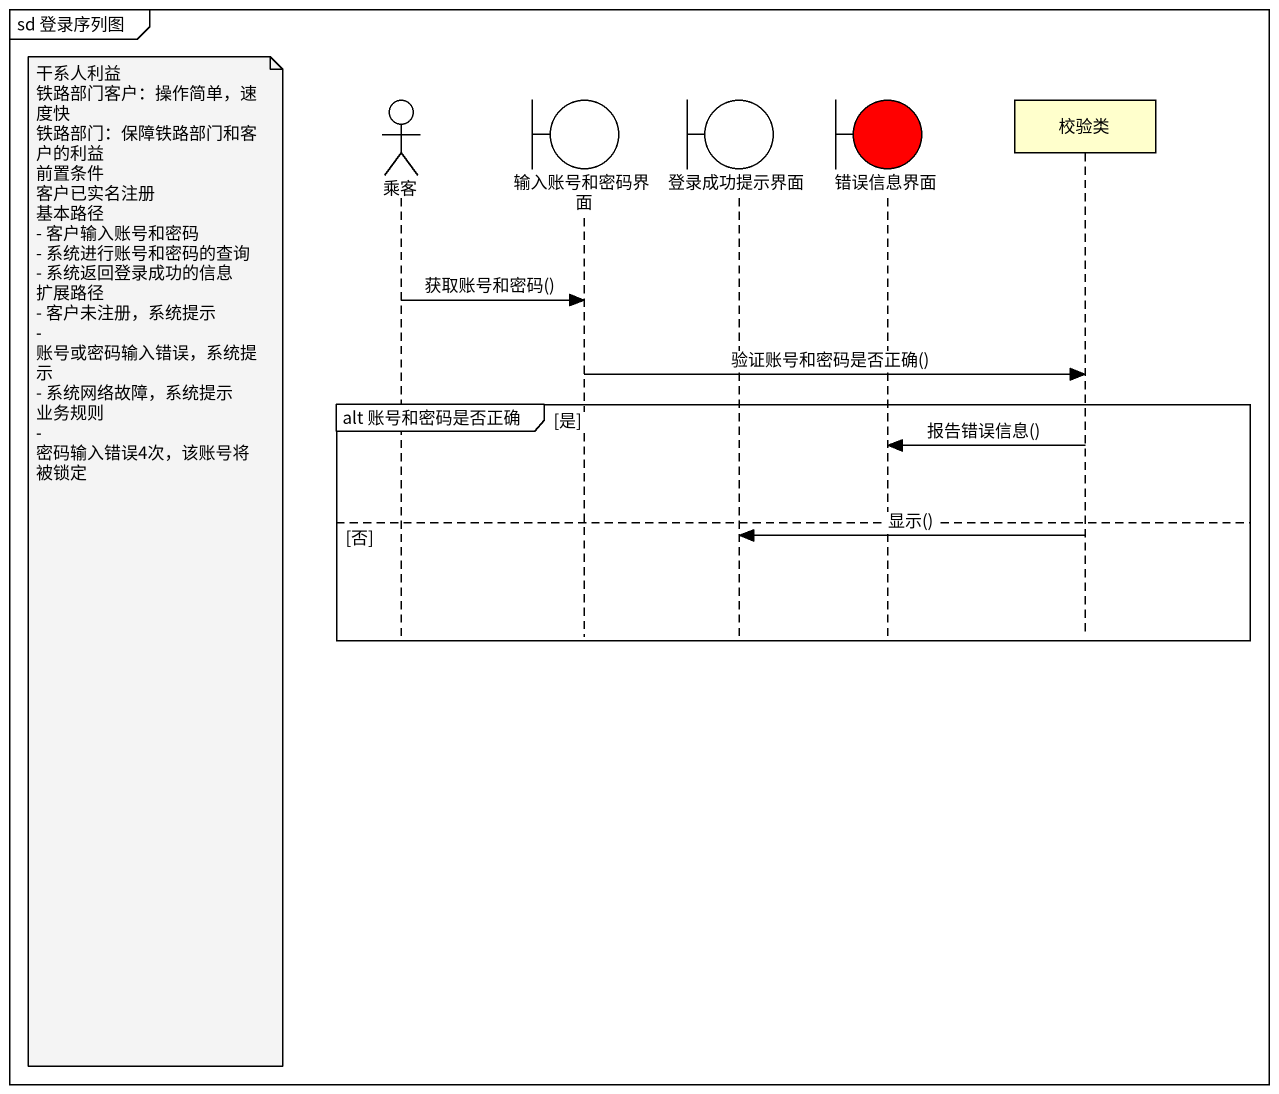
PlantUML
@startuml
mainframe sd 登录序列图
hide footbox
actor 乘客
boundary 输入账号和密码界面
boundary 登录成功提示界面
boundary 错误信息界面 #FF0000
participant 校验类

乘客 -> 输入账号和密码界面 : 获取账号和密码()
输入账号和密码界面 -> 校验类 : 验证账号和密码是否正确()
group alt 账号和密码是否正确 [是]
  校验类 -> 错误信息界面 : 报告错误信息()
else 否
  校验类 -> 登录成功提示界面 : 显示()
  note left of 乘客
    干系人利益
    铁路部门客户：操作简单，速度快
    铁路部门：保障铁路部门和客户的利益
    前置条件
    客户已实名注册
    基本路径
    - 客户输入账号和密码
    - 系统进行账号和密码的查询
    - 系统返回登录成功的信息
    扩展路径
    - 客户未注册，系统提示
    - 账号或密码输入错误，系统提示
    - 系统网络故障，系统提示
    业务规则
    - 密码输入错误4次，该账号将被锁定
  end note
end
@enduml
